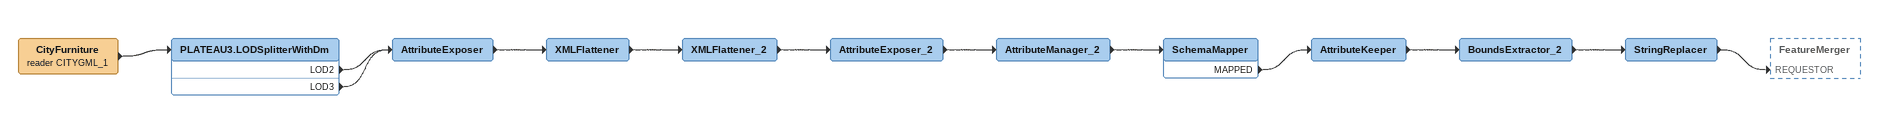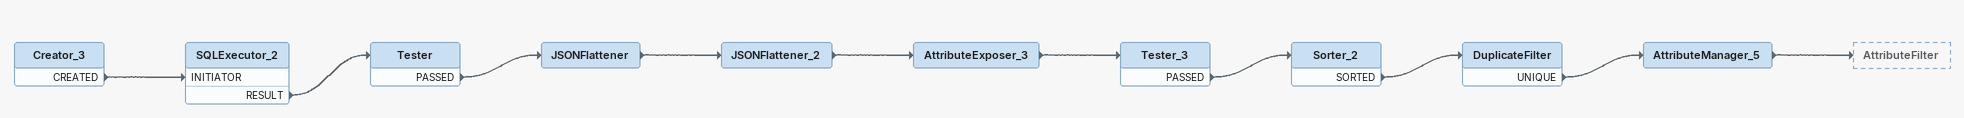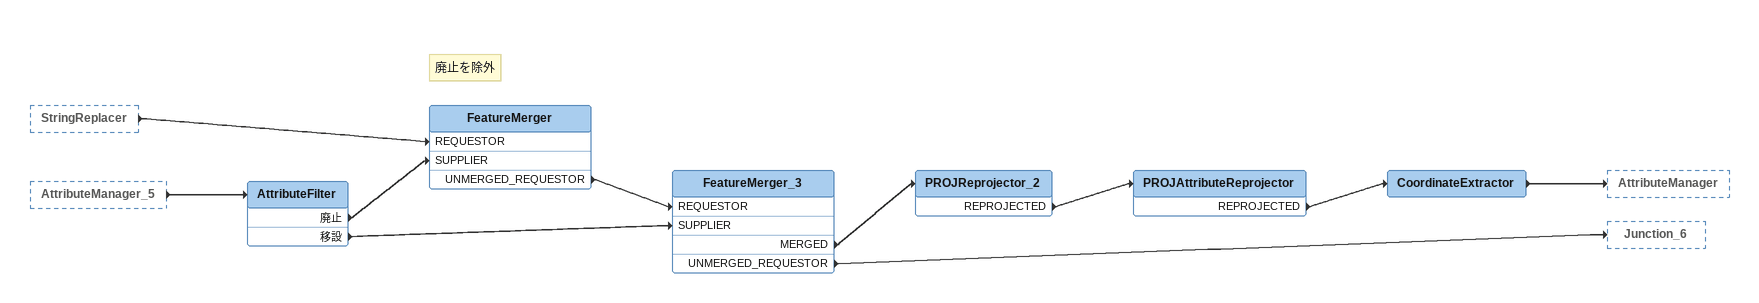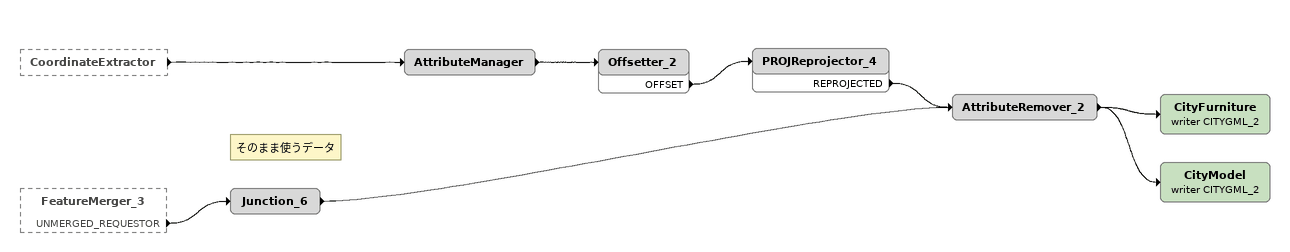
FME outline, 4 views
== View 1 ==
CityFurniture (reader CITYGML_1)
    -> PLATEAU3.LODSplitterWithDm
PLATEAU3.LODSplitterWithDm
    LOD2 -> AttributeExposer
    LOD3 -> AttributeExposer
AttributeExposer
    -> XMLFlattener
XMLFlattener
    -> XMLFlattener_2
XMLFlattener_2
    -> AttributeExposer_2
AttributeExposer_2
    -> AttributeManager_2
AttributeManager_2
    -> SchemaMapper
SchemaMapper
    MAPPED -> AttributeKeeper
AttributeKeeper
    -> BoundsExtractor_2
BoundsExtractor_2
    -> StringReplacer
StringReplacer
    -> FeatureMerger [REQUESTOR]

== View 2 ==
Creator_3
    CREATED -> SQLExecutor_2 [INITIATOR]
SQLExecutor_2
    RESULT -> Tester
Tester
    PASSED -> JSONFlattener
JSONFlattener
    -> JSONFlattener_2
JSONFlattener_2
    -> AttributeExposer_3
AttributeExposer_3
    -> Tester_3
Tester_3
    PASSED -> Sorter_2
Sorter_2
    SORTED -> DuplicateFilter
DuplicateFilter
    UNIQUE -> AttributeManager_5
AttributeManager_5
    -> AttributeFilter

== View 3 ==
StringReplacer [outside]
    -> FeatureMerger [REQUESTOR]
AttributeManager_5 [outside]
    -> AttributeFilter
AttributeFilter
    廃止 -> FeatureMerger [SUPPLIER]
    移設 -> FeatureMerger_3 [SUPPLIER]
Note: 廃止を除外
FeatureMerger
    UNMERGED_REQUESTOR -> FeatureMerger_3 [REQUESTOR]
FeatureMerger_3
    MERGED -> PROJReprojector_2
    UNMERGED_REQUESTOR -> Junction_6
PROJReprojector_2
    REPROJECTED -> PROJAttributeReprojector
PROJAttributeReprojector
    REPROJECTED -> CoordinateExtractor
CoordinateExtractor
    -> AttributeManager

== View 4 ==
CoordinateExtractor [outside]
    -> AttributeManager
FeatureMerger_3 [outside]
    UNMERGED_REQUESTOR -> Junction_6
AttributeManager
    -> Offsetter_2
Offsetter_2
    OFFSET -> PROJReprojector_4
PROJReprojector_4
    REPROJECTED -> AttributeRemover_2
Note: そのまま使うデータ
Junction_6
    -> AttributeRemover_2
AttributeRemover_2
    -> CityModel (writer CITYGML_2)
    -> CityFurniture (writer CITYGML_2)
CityFurniture (writer CITYGML_2)
CityModel (writer CITYGML_2)
